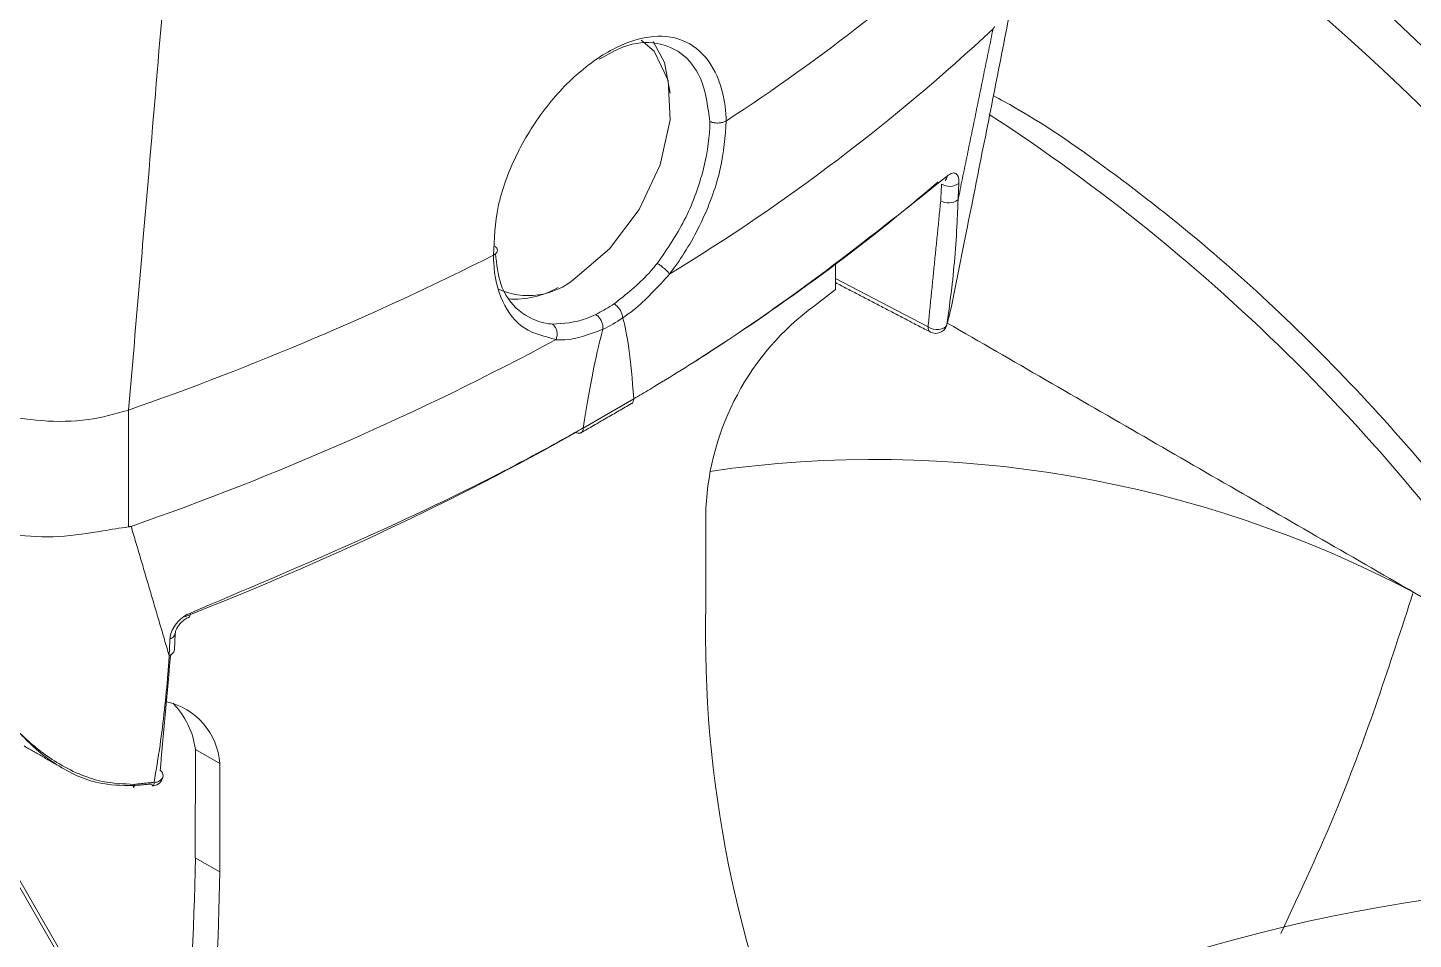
# Model space of a CAD drawing. Extents: x 12.1 to 108.7, y 1 to 80.4.
# Drawn here: x 21.442 to 22.649, y 64.324 to 65.118 of the extents above; entities that cross this region are included whole.
import ezdxf

# ---------------------------------------------------------------- set-up
doc = ezdxf.new("R2010")
doc.units = 0
doc.header["$MEASUREMENT"] = 0
doc.linetypes.add('SLD-Solid', pattern=[0])
doc.layers.add('OBJECT', color=7, linetype='CONTINUOUS')

msp = doc.modelspace()

# ---------------------------------------------------------------- linework, layer by layer
at = {"layer": 'OBJECT', "linetype": 'SLD-Solid', "lineweight": 15}
for p, q in [((22.0505, 65.0367), (22.0505, 65.0367)), ((21.8478, 64.9196), (21.8478, 64.9196)), ((22.1455, 64.9115), (22.1455, 64.8897)), ((22.1455, 64.8992), (22.2262, 64.8572)), ((22.1455, 64.8897), (22.1272, 64.8755)), ((22.2425, 64.8591), (22.2422, 64.8579)), ((21.5298, 64.683), (21.5298, 64.7847)), ((21.9259, 64.769), (21.9699, 64.7945)), ((22.0327, 64.6992), (22.0327, 64.6142)), ((21.5696, 64.1422), (21.3678, 64.4917)), ((21.5688, 64.1374), (21.3678, 64.4857)), ((21.5881, 64.3948), (21.5882, 64.4891)), ((21.5882, 64.4891), (21.6094, 64.4769)), ((21.6094, 64.3826), (21.6094, 64.4769)), ((21.5881, 64.3948), (21.6094, 64.3826))]:
    msp.add_line(p, q, dxfattribs=at)
at = {"layer": 'OBJECT', "linetype": 'SLD-Solid', "lineweight": 15, "flags": 128}
for points in [[(22.2863, 65.3771), (22.2992, 65.3701), (22.402, 65.308), (22.5041, 65.2348), (22.6045, 65.1512), (22.7024, 65.058), (22.7966, 64.9561), (22.8865, 64.8465), (22.9711, 64.7301), (23.0496, 64.608), (23.1213, 64.4815), (23.1856, 64.3516), (23.2068, 64.3041)], [(21.9764, 65.1067), (21.9877, 65.0972), (21.9999, 65.0717), (22.0017, 65.0373), (21.9929, 64.9983), (21.9745, 64.9593), (21.9489, 64.925), (21.919, 64.8996)], [(22.0017, 65.0606), (21.9968, 65.0875), (21.9867, 65.1055)], [(22.2262, 64.8572), (22.2283, 64.856), (22.2307, 64.8552), (22.2333, 64.8548), (22.2358, 64.8549), (22.2381, 64.8554), (22.2401, 64.8563), (22.2416, 64.8576), (22.2425, 64.8591)], [(21.5838, 64.608), (21.5836, 64.6067), (21.5834, 64.6056), (21.5829, 64.6047), (21.5823, 64.6042), (21.582, 64.604)], [(21.5348, 64.4588), (21.5347, 64.4577), (21.5347, 64.4568), (21.5346, 64.4563), (21.5345, 64.456), (21.5344, 64.456), (21.5343, 64.4563), (21.5341, 64.4569), (21.534, 64.4577)], [(21.5522, 64.4606), (21.5522, 64.4594), (21.552, 64.4584), (21.5518, 64.4578), (21.5515, 64.4574), (21.5514, 64.4574)]]:
    msp.add_lwpolyline(points, dxfattribs=at)
at = {"layer": 'OBJECT', "linetype": 'SLD-Solid', "lineweight": 15}
for centre, radius, start, end in [((21.0926, 63.4382), 2.2446, 23.6166, 57.7097), ((21.1437, 66.4318), 1.664, 303.0242, 313.2653), ((21.1137, 66.3662), 1.7111, 301.2478, 313.0956), ((21.3757, 63.6518), 1.6583, 33.2148, 56.9775), ((22.2373, 64.9887), 0.00559, 311.5155, 358.4955), ((22.2449, 64.9935), 0.014, 240.3054, 305.4981), ((22.2441, 64.9791), 0.014, 240.3049, 305.5012), ((20.6714, 67.2498), 2.6103, 289.202, 296.7849), ((21.878, 64.9473), 0.0629, 245.0127, 310.6833), ((21.8655, 64.9602), 0.0789, 266.4983, 299.2218), ((22.266, 64.6877), 0.2336, 126.4661, 177.1636), ((22.2308, 64.8565), 0.00465, 171.6245, 237.183), ((22.2329, 64.8615), 0.01, 242.5349, 338.7646), ((20.6925, 67.0958), 2.5543, 289.1922, 298.2593), ((22.1802, 63.7338), 1.0079, 62.2948, 98.2217), ((23.0409, 64.5892), 1.0085, 178.5826, 204.1821), ((21.5648, 64.5912), 0.00586, 281.5286, 351.9934), ((21.5641, 64.5768), 0.00589, 281.6443, 350.9606), ((21.5502, 64.4727), 0.0594, 4.067, 77.5336), ((21.5179, 64.4799), 0.0709, 7.502, 44.2297), ((21.5542, 64.4664), 0.00581, 354.6182, 55.1556), ((21.5522, 64.4593), 0.0021, 185.0637, 247.4287), ((21.5501, 64.4673), 0.01, 277.3788, 351.6796), ((21.5527, 64.4682), 0.00768, 266.7807, 341.8991), ((19.617, 64.4208), 1.9713, 336.8346, 359.2463), ((19.6603, 64.4062), 1.9492, 338.2794, 359.3062)]:
    msp.add_arc(centre, radius, start, end, dxfattribs=at)
for centre, major_axis, ratio, start_param, end_param in [((20.3692, 65.5266), (2.2222, 0.1551), 0.524922, 5.514953, 5.671362), ((21.1431, 48.118), (0.8109, 16.7566), 0.01214, 0.048934, 0.112896), ((21.9572, 64.9732), (0.077, 0.1206), 0.545295, 3.86582, 4.036645), ((21.1431, 48.118), (0.8109, 16.7566), 0.01214, 6.185917, 6.249879), ((20.3692, 65.5266), (2.2222, 0.1551), 0.524922, 5.250963, 5.4472), ((22.0155, 62.007), (1.2756, 2.2484), 0.572321, 0.004519, 0.781029)]:
    msp.add_ellipse(centre, major_axis=major_axis, ratio=ratio, start_param=start_param, end_param=end_param, dxfattribs=at)
for points, knots in [([(21.4582, 65.664), (21.4577, 65.659), (21.4556, 65.6341), (21.4467, 65.5297), (21.4295, 65.3289), (21.4125, 65.1488), (21.4029, 65.0478)], [0, 0, 0, 0, 0.024148, 0.120739, 0.507103, 1, 1, 1, 1]), ([(22.2447, 64.8662), (22.2494, 64.8896), (22.2685, 64.9837), (22.287, 65.0781), (22.3009, 65.149)], [0, 0, 0, 0, 0.249079, 1, 1, 1, 1]), ([(21.53, 64.7847), (21.5359, 64.8544), (21.5462, 64.9743), (21.5562, 65.0942), (21.5604, 65.1445)], [0, 0, 0, 0, 0.581449, 1, 1, 1, 1]), ([(21.8478, 64.9196), (21.8483, 64.9336), (21.8494, 64.9615), (21.8661, 65.0067), (21.8915, 65.0481), (21.9236, 65.0819), (21.9583, 65.1043), (21.9917, 65.1127), (22.02, 65.106), (22.0404, 65.0846), (22.049, 65.0586), (22.0502, 65.0411), (22.0505, 65.0367)], [0, 0, 0, 0, 0.1065473, 0.2130922, 0.3197632, 0.426916, 0.5344991, 0.6422673, 0.7499596, 0.8573108, 0.9641558, 1, 1, 1, 1]), ([(22.0361, 65.0361), (22.0345, 65.048), (22.0314, 65.0718), (22.0147, 65.0954), (21.9909, 65.106), (21.9646, 65.1045), (21.947, 65.0943), (21.9399, 65.0902)], [0, 0, 0, 0, 0.214285, 0.42858, 0.642685, 0.856871, 1, 1, 1, 1]), ([(22.8073, 64.5347), (22.7998, 64.5468), (22.7706, 64.5932), (22.7141, 64.669), (22.6387, 64.7609), (22.5587, 64.8455), (22.4755, 64.9226), (22.3898, 64.9902), (22.3252, 65.0356), (22.2894, 65.0551), (22.283, 65.0586)], [0, 0, 0, 0, 0.05351, 0.205349, 0.357274, 0.509335, 0.66158, 0.814049, 0.966771, 1, 1, 1, 1]), ([(21.9904, 64.9124), (21.9988, 64.9246), (22.0155, 64.9491), (22.0311, 64.9914), (22.0359, 65.0204), (22.0361, 65.0344), (22.0361, 65.0361)], [0, 0, 0, 0, 0.318291, 0.636578, 0.954854, 1, 1, 1, 1]), ([(22.0505, 65.0367), (22.0495, 65.0229), (22.0474, 64.9954), (22.0311, 64.9501), (22.0135, 64.9197), (22.0025, 64.9053), (22.0009, 64.9033)], [0, 0, 0, 0, 0.315568, 0.631102, 0.947588, 1, 1, 1, 1]), ([(22.0361, 65.0361), (22.0362, 65.0361), (22.0369, 65.0357), (22.0385, 65.0351), (22.0414, 65.0346), (22.0448, 65.0347), (22.0481, 65.0353), (22.0497, 65.0362), (22.0505, 65.0367)], [0, 0, 0, 0, 0.032876, 0.16613, 0.374661, 0.583123, 0.791561, 1, 1, 1, 1]), ([(21.9699, 64.7945), (21.9746, 64.7972), (21.9977, 64.811), (22.0971, 64.8725), (22.1777, 64.9366), (22.2429, 64.9885)], [0, 0, 0, 0, 0.045653, 0.228294, 1, 1, 1, 1]), ([(22.2429, 64.9885), (22.2441, 64.9894), (22.2466, 64.9912), (22.2498, 64.9913), (22.2521, 64.9892), (22.2531, 64.9858), (22.253, 64.983), (22.253, 64.9821)], [0, 0, 0, 0, 0.219062, 0.43802, 0.659218, 0.879999, 1, 1, 1, 1]), ([(22.241, 64.9845), (22.241, 64.9845), (22.2415, 64.985), (22.2418, 64.9851), (22.2417, 64.985), (22.2416, 64.985)], [0, 0, 0, 0, 0.113613, 0.9318551, 1, 1, 1, 1]), ([(22.2523, 64.9676), (22.2521, 64.9624), (22.2511, 64.9364), (22.2483, 64.8998), (22.244, 64.8696), (22.2425, 64.8591)], [0, 0, 0, 0, 0.1396833, 0.6986629, 1, 1, 1, 1]), ([(21.8478, 64.9196), (21.8485, 64.9201), (21.8501, 64.921), (21.8512, 64.9229), (21.8512, 64.9248), (21.8502, 64.9264), (21.8491, 64.9273), (21.8485, 64.9277), (21.8483, 64.9277)], [0, 0, 0, 0, 0.208439, 0.416877, 0.625339, 0.83387, 0.967124, 1, 1, 1, 1]), ([(21.9023, 64.8463), (21.8926, 64.8486), (21.8732, 64.8531), (21.8541, 64.8777), (21.848, 64.9025), (21.8478, 64.9175), (21.8478, 64.9196)], [0, 0, 0, 0, 0.3151069, 0.6329439, 0.9497911, 1, 1, 1, 1]), ([(21.8495, 64.9209), (21.8505, 64.9117), (21.8527, 64.891), (21.869, 64.8694), (21.8868, 64.8609), (21.8976, 64.8597), (21.8989, 64.8596)], [0, 0, 0, 0, 0.269356, 0.609723, 0.95051, 1, 1, 1, 1]), ([(21.9528, 64.8772), (21.9632, 64.8854), (21.9764, 64.8956), (21.988, 64.9096), (21.9904, 64.9124)], [0, 0, 0, 0, 0.796377, 1, 1, 1, 1]), ([(22.0013, 64.9033), (21.9908, 64.8918), (21.9776, 64.8772), (21.9633, 64.8671), (21.9603, 64.865)], [0, 0, 0, 0, 0.791837, 1, 1, 1, 1]), ([(21.9904, 64.9124), (21.9906, 64.9123), (21.9911, 64.912), (21.9925, 64.9111), (21.9947, 64.9095), (21.9973, 64.9073), (21.9996, 64.9051), (22.0005, 64.9039), (22.0009, 64.9033)], [0, 0, 0, 0, 0.048564, 0.14016, 0.355136, 0.570096, 0.785048, 1, 1, 1, 1]), ([(22.0009, 64.9033), (22.0009, 64.9032), (22.001, 64.9032), (22.0011, 64.9032), (22.0012, 64.9033), (22.0013, 64.9033), (22.0013, 64.9033)], [0, 0, 0, 0, 0.159851, 0.363921, 0.750554, 1, 1, 1, 1]), ([(21.8989, 64.8596), (21.9087, 64.8601), (21.9209, 64.8608), (21.9341, 64.8668), (21.9368, 64.868)], [0, 0, 0, 0, 0.796377, 1, 1, 1, 1]), ([(21.9368, 64.868), (21.9415, 64.8705), (21.9468, 64.8733), (21.9522, 64.8768), (21.9528, 64.8772)], [0, 0, 0, 0, 0.886118, 1, 1, 1, 1]), ([(21.9431, 64.8551), (21.9431, 64.856), (21.9432, 64.858), (21.9422, 64.8612), (21.9407, 64.8643), (21.9391, 64.8662), (21.9377, 64.8673), (21.9371, 64.8677), (21.9368, 64.868)], [0, 0, 0, 0, 0.209939, 0.419878, 0.629817, 0.839756, 0.898241, 1, 1, 1, 1]), ([(21.9528, 64.8772), (21.9531, 64.877), (21.9538, 64.8766), (21.9551, 64.8754), (21.9569, 64.8736), (21.9587, 64.8708), (21.96, 64.8677), (21.9602, 64.8659), (21.9603, 64.865)], [0, 0, 0, 0, 0.101759, 0.160244, 0.370183, 0.580122, 0.790061, 1, 1, 1, 1]), ([(21.9023, 64.8463), (21.9026, 64.8474), (21.9033, 64.8495), (21.9031, 64.853), (21.9022, 64.8561), (21.9008, 64.8581), (21.8996, 64.8592), (21.8991, 64.8595), (21.8989, 64.8596)], [0, 0, 0, 0, 0.214952, 0.429904, 0.644864, 0.85984, 0.951436, 1, 1, 1, 1]), ([(21.9431, 64.8551), (21.9317, 64.8508), (21.9173, 64.8454), (21.9045, 64.8458), (21.9019, 64.8459)], [0, 0, 0, 0, 0.79181, 1, 1, 1, 1]), ([(21.9019, 64.8459), (21.9019, 64.846), (21.902, 64.846), (21.9022, 64.8461), (21.9023, 64.8462), (21.9023, 64.8463), (21.9023, 64.8463)], [0, 0, 0, 0, 0.344879, 0.691965, 0.85965, 1, 1, 1, 1]), ([(21.3829, 64.7947), (21.3934, 64.79), (21.4144, 64.7806), (21.4543, 64.7744), (21.4947, 64.7747), (21.5183, 64.7814), (21.5298, 64.7847)], [0, 0, 0, 0, 0.253584, 0.507165, 0.760847, 1, 1, 1, 1]), ([(21.9699, 64.7945), (21.9698, 64.7936), (21.9695, 64.792), (21.9686, 64.7906), (21.9679, 64.7904), (21.9678, 64.7904)], [0, 0, 0, 0, 0.461525, 0.923051, 1, 1, 1, 1]), ([(21.9259, 64.7691), (21.9211, 64.7664), (21.8972, 64.753), (21.79, 64.6952), (21.6759, 64.647), (21.5838, 64.608)], [0, 0, 0, 0, 0.0456532, 0.2282935, 1, 1, 1, 1]), ([(21.9259, 64.769), (21.9258, 64.7682), (21.9256, 64.7665), (21.9242, 64.7649), (21.9224, 64.7643), (21.9207, 64.7646), (21.9198, 64.765), (21.9195, 64.7651)], [0, 0, 0, 0, 0.235917, 0.471833, 0.707753, 0.925415, 1, 1, 1, 1]), ([(21.383, 64.6926), (21.3868, 64.6906), (21.4005, 64.6831), (21.4295, 64.6752), (21.469, 64.6731), (21.5039, 64.679), (21.5225, 64.6819), (21.5298, 64.683)], [0, 0, 0, 0, 0.097508, 0.351331, 0.599304, 0.843154, 1, 1, 1, 1]), ([(22.6487, 64.6261), (22.6285, 64.5637), (22.5962, 64.4638), (22.5506, 64.3656), (22.5334, 64.3288)], [0, 0, 0, 0, 0.62485, 1, 1, 1, 1]), ([(21.5838, 64.608), (21.5818, 64.6071), (21.5779, 64.6052), (21.5726, 64.6003), (21.5685, 64.5946), (21.5664, 64.5894), (21.5661, 64.5865), (21.566, 64.5855)], [0, 0, 0, 0, 0.2190622, 0.4380201, 0.659218, 0.8799994, 1, 1, 1, 1]), ([(21.5707, 64.5904), (21.5707, 64.5907), (21.5707, 64.5916), (21.5716, 64.5941), (21.5733, 64.5971), (21.576, 64.6001), (21.579, 64.6025), (21.5812, 64.6037), (21.5819, 64.604), (21.582, 64.604)], [0, 0, 0, 0, 0.118171, 0.279891, 0.450068, 0.636775, 0.831731, 0.99664, 1, 1, 1, 1]), ([(21.57, 64.5759), (21.5701, 64.5792), (21.5703, 64.5841), (21.5705, 64.5889), (21.5706, 64.5903)], [0, 0, 0, 0, 0.7, 1, 1, 1, 1]), ([(21.5653, 64.571), (21.565, 64.5657), (21.563, 64.5392), (21.5591, 64.5019), (21.554, 64.4713), (21.5522, 64.4606)], [0, 0, 0, 0, 0.139683, 0.698663, 1, 1, 1, 1]), ([(21.5348, 64.4588), (21.5255, 64.4592), (21.5019, 64.4602), (21.4679, 64.4759), (21.4456, 64.4933), (21.4357, 64.5031), (21.4348, 64.5039), (21.4347, 64.504)], [0, 0, 0, 0, 0.2447442, 0.626729, 0.9679276, 0.9961436, 1, 1, 1, 1]), ([(21.4347, 64.504), (21.4348, 64.5039), (21.4357, 64.503), (21.4386, 64.4998), (21.4486, 64.4896), (21.4695, 64.4732), (21.5005, 64.4583), (21.5239, 64.4579), (21.534, 64.4577)], [0, 0, 0, 0, 0.00366, 0.034965, 0.112488, 0.381452, 0.732443, 1, 1, 1, 1])]:
    msp.add_open_spline(points, degree=3, knots=knots, dxfattribs=at)
for points in [[(22.2523, 64.9676), (22.2828, 65.1167)], [(22.2828, 65.1167), (22.2842, 65.1185)], [(22.2372, 64.9669), (22.2379, 64.9813)], [(22.253, 64.9821), (22.2523, 64.9676)], [(22.2262, 64.8572), (22.2372, 64.9669)], [(22.1455, 64.8957), (22.2283, 64.8526)], [(21.9431, 64.8551), (21.9431, 64.8551)], [(21.9603, 64.865), (21.9603, 64.865)], [(22.2425, 64.8591), (22.2444, 64.8662)], [(23.6136, 64.0692), (22.2429, 64.8605)], [(21.5298, 64.7847), (21.53, 64.7847)], [(21.9239, 64.7649), (21.9678, 64.7903)], [(21.9699, 64.7945), (21.9699, 64.7945)], [(21.9259, 64.769), (21.9259, 64.7691)], [(21.5322, 64.6835), (21.5298, 64.683)], [(21.5653, 64.571), (21.5322, 64.6835)], [(21.566, 64.5855), (21.5653, 64.571)], [(21.5575, 64.4712), (21.5666, 64.5718)], [(21.4391, 64.4922), (21.4722, 64.4731)], [(21.534, 64.4577), (21.5501, 64.4591)], [(21.5522, 64.4606), (21.5348, 64.4588)]]:
    msp.add_open_spline(points, degree=1, dxfattribs=at)

doc.saveas('drawing.dxf')
